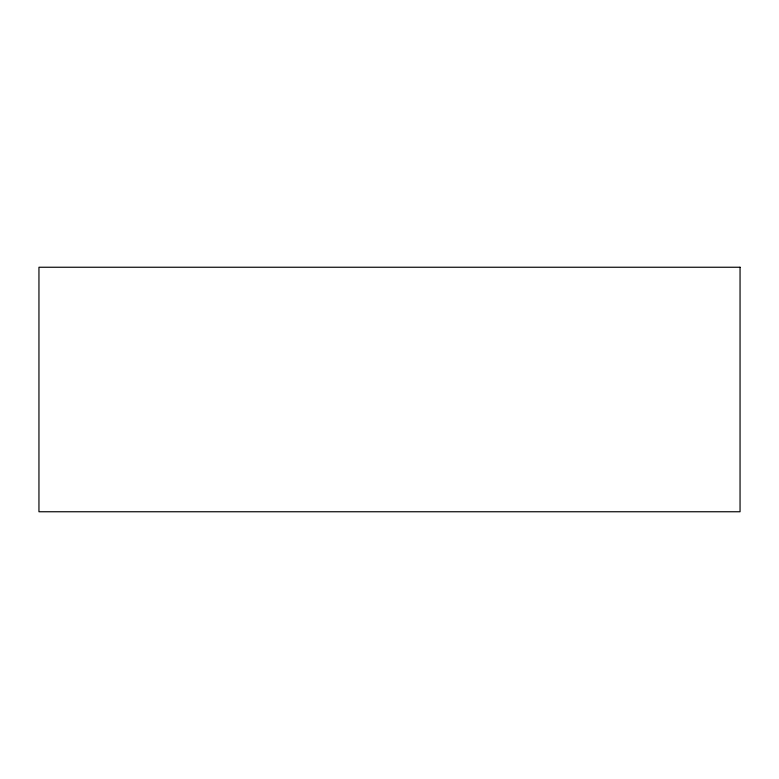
<?xml version="1.0" encoding="UTF-8"?>
<svg xmlns="http://www.w3.org/2000/svg" width="779" height="779" viewBox="0 0 779 779"><rect width="100%" height="100%" fill="white"/><g stroke="black" fill="none" stroke-linecap="round" stroke-linejoin="round"><path stroke-width="1.17" d="M740.05 267.246L38.95 267.246L38.95 511.754L740.05 511.754L740.05 267.246"/></g></svg>
